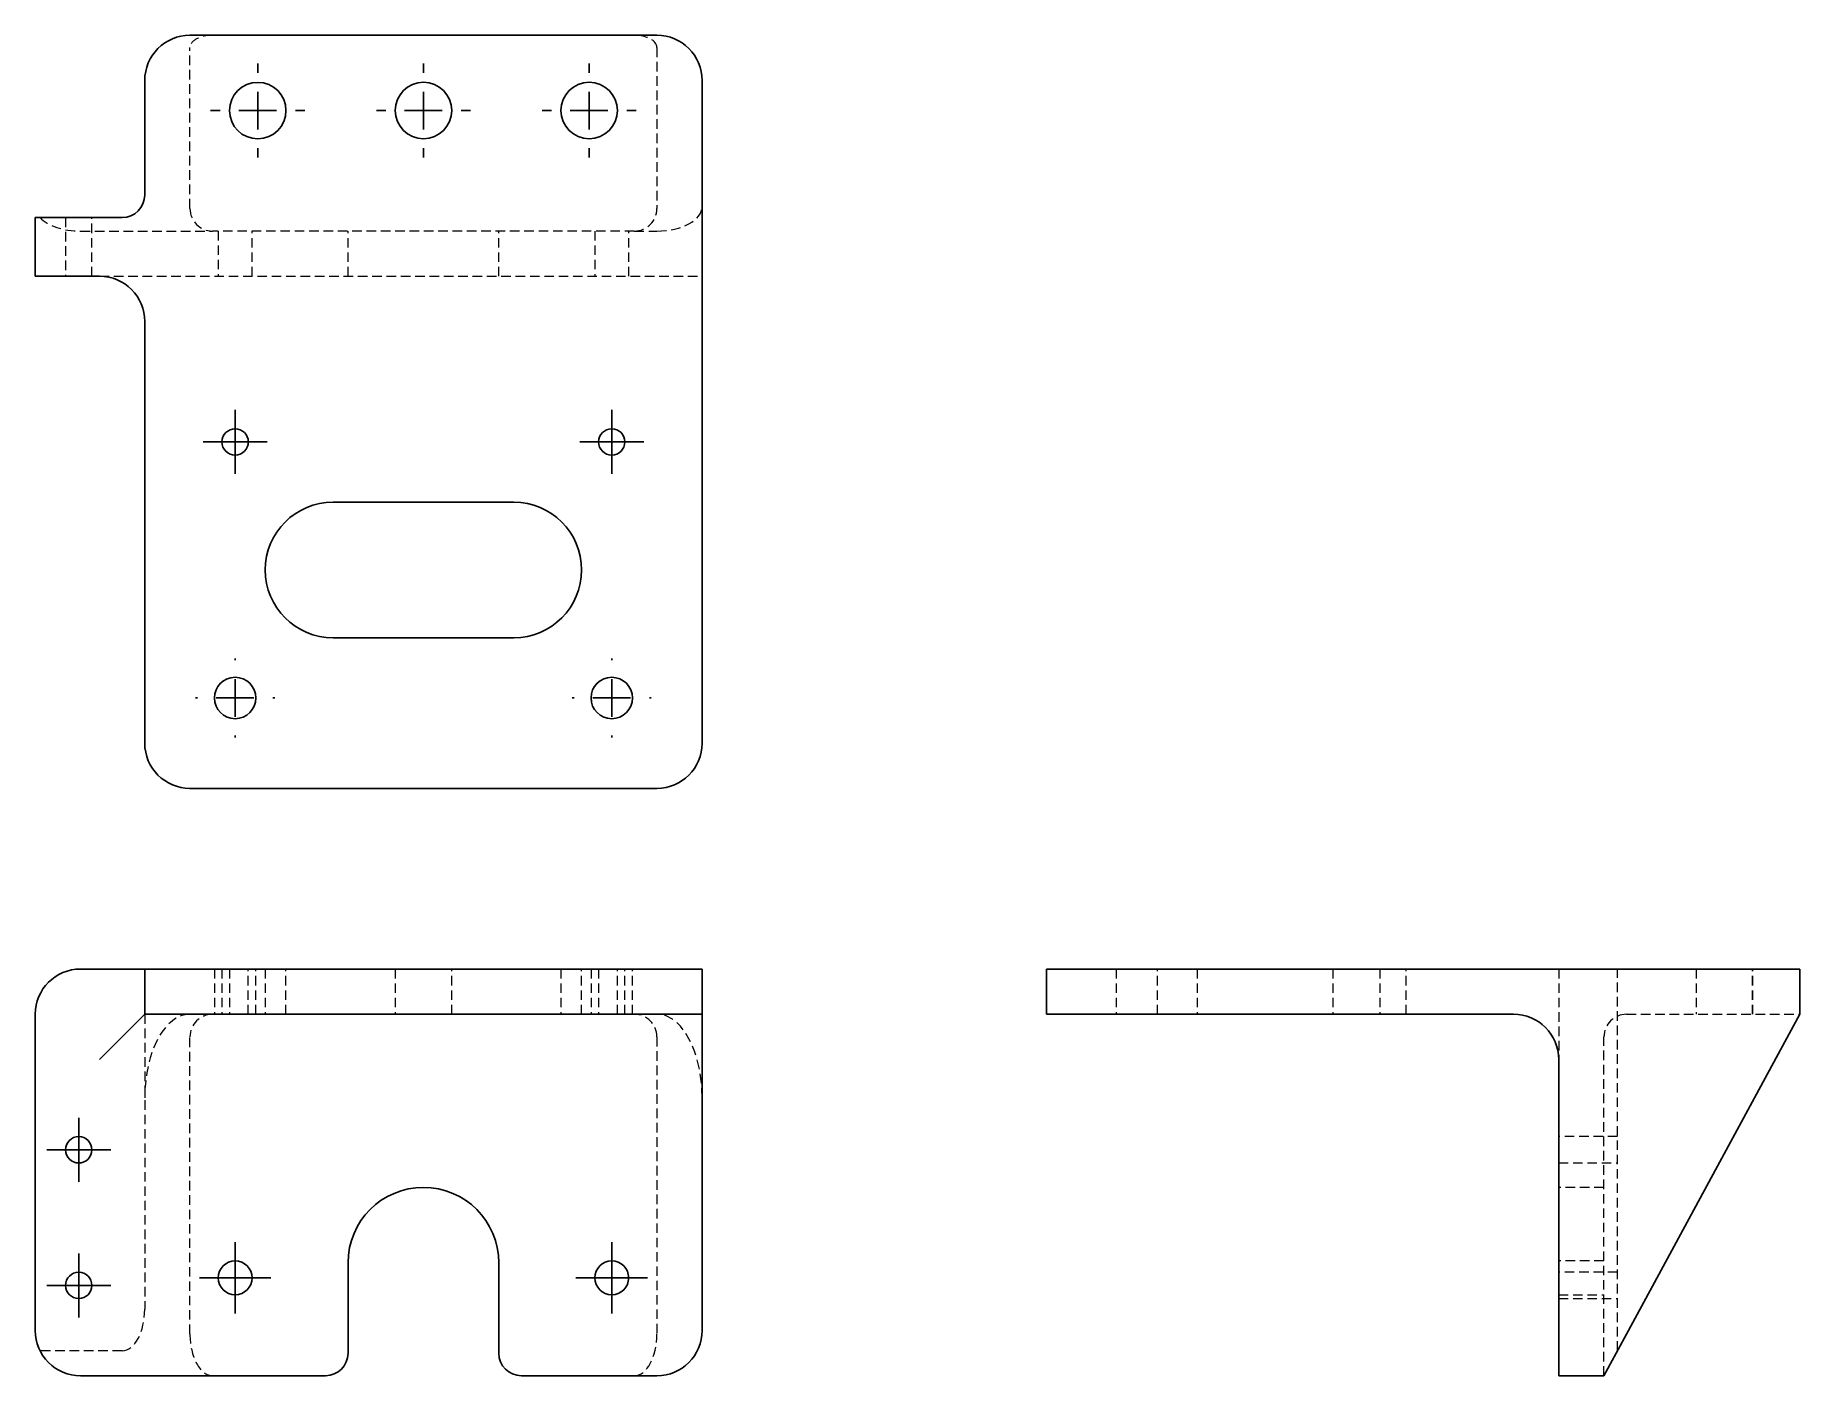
# Model space of a CAD drawing. Header units: millimetres. Extents: x 39 to 273, y 30 to 208.
import ezdxf

# ---------------------------------------------------------------- set-up
doc = ezdxf.new("R2010")
doc.units = ezdxf.units.MM
doc.linetypes.add('HIDDEN', pattern=[1.905, 1.27, -0.635])
doc.layers.add('10', color=7, linetype='Continuous')

# ---------------------------------------------------------------- blocks, each defined once
blk = doc.blocks.new('SW_CENTERMARKSYMBOL_0')
at = {"layer": '10', "color": 0}
for p, q in [((0, 2.5), (0, 4.75)), ((0, 0), (0, 2.5)), ((-2.5, 0), (-4.75, 0)), ((0, 0), (-2.5, 0)), ((0, 0), (0, -2.5)), ((0, 0), (2.5, 0)), ((2.5, 0), (4.75, 0)), ((0, -2.5), (0, -4.75))]:
    blk.add_line(p, q, dxfattribs=at)
blk = doc.blocks.new('SW_CENTERMARKSYMBOL_1')
at = {"layer": '10', "color": 0}
for p, q in [((0, 2.5), (0, 4.75)), ((0, 0), (0, 2.5)), ((-2.5, 0), (-4.75, 0)), ((0, 0), (-2.5, 0)), ((0, 0), (0, -2.5)), ((0, 0), (2.5, 0)), ((2.5, 0), (4.75, 0)), ((0, -2.5), (0, -4.75))]:
    blk.add_line(p, q, dxfattribs=at)
blk = doc.blocks.new('SW_CENTERMARKSYMBOL_2')
at = {"layer": '10', "color": 0}
for p, q in [((0, 2.5), (0, 4.25)), ((0, 0), (0, 2.5)), ((-2.5, 0), (-4.25, 0)), ((0, 0), (-2.5, 0)), ((0, 0), (0, -2.5)), ((0, 0), (2.5, 0)), ((2.5, 0), (4.25, 0)), ((0, -2.5), (0, -4.25))]:
    blk.add_line(p, q, dxfattribs=at)
blk = doc.blocks.new('SW_CENTERMARKSYMBOL_3')
at = {"layer": '10', "color": 0}
for p, q in [((0, 2.5), (0, 4.25)), ((0, 0), (0, 2.5)), ((-2.5, 0), (-4.25, 0)), ((0, 0), (-2.5, 0)), ((0, 0), (0, -2.5)), ((0, 0), (2.5, 0)), ((2.5, 0), (4.25, 0)), ((0, -2.5), (0, -4.25))]:
    blk.add_line(p, q, dxfattribs=at)
blk = doc.blocks.new('SW_CENTERMARKSYMBOL_4')
at = {"layer": '10', "color": 0}
for p, q in [((0, 5), (0, 5.25)), ((0, 0), (0, 2.5)), ((-5, 0), (-5.25, 0)), ((0, 0), (-2.5, 0)), ((0, 0), (0, -2.5)), ((0, 0), (2.5, 0)), ((5, 0), (5.25, 0)), ((0, -5), (0, -5.25))]:
    blk.add_line(p, q, dxfattribs=at)
blk = doc.blocks.new('SW_CENTERMARKSYMBOL_5')
at = {"layer": '10', "color": 0}
for p, q in [((0, 5), (0, 5.25)), ((0, 0), (0, 2.5)), ((-5, 0), (-5.25, 0)), ((0, 0), (-2.5, 0)), ((0, 0), (0, -2.5)), ((0, 0), (2.5, 0)), ((5, 0), (5.25, 0)), ((0, -5), (0, -5.25))]:
    blk.add_line(p, q, dxfattribs=at)
blk = doc.blocks.new('SW_CENTERMARKSYMBOL_6')
at = {"layer": '10', "color": 0}
for p, q in [((0, 2.5), (0, 4.25)), ((0, 0), (0, 2.5)), ((-2.5, 0), (-4.25, 0)), ((0, 0), (-2.5, 0)), ((0, 0), (0, -2.5)), ((0, 0), (2.5, 0)), ((2.5, 0), (4.25, 0)), ((0, -2.5), (0, -4.25))]:
    blk.add_line(p, q, dxfattribs=at)
blk = doc.blocks.new('SW_CENTERMARKSYMBOL_7')
at = {"layer": '10', "color": 0}
for p, q in [((0, 2.5), (0, 4.25)), ((0, 0), (0, 2.5)), ((-2.5, 0), (-4.25, 0)), ((0, 0), (-2.5, 0)), ((0, 0), (0, -2.5)), ((0, 0), (2.5, 0)), ((2.5, 0), (4.25, 0)), ((0, -2.5), (0, -4.25))]:
    blk.add_line(p, q, dxfattribs=at)
blk = doc.blocks.new('SW_CENTERMARKSYMBOL_8')
at = {"layer": '10', "color": 0}
for p, q in [((0, 5), (0, 6.25)), ((0, 0), (0, 2.5)), ((-5, 0), (-6.25, 0)), ((0, 0), (-2.5, 0)), ((0, 0), (0, -2.5)), ((0, 0), (2.5, 0)), ((5, 0), (6.25, 0)), ((0, -5), (0, -6.25))]:
    blk.add_line(p, q, dxfattribs=at)
blk = doc.blocks.new('SW_CENTERMARKSYMBOL_9')
at = {"layer": '10', "color": 0}
for p, q in [((0, 5), (0, 6.25)), ((0, 0), (0, 2.5)), ((-5, 0), (-6.25, 0)), ((0, 0), (-2.5, 0)), ((0, 0), (0, -2.5)), ((0, 0), (2.5, 0)), ((5, 0), (6.25, 0)), ((0, -5), (0, -6.25))]:
    blk.add_line(p, q, dxfattribs=at)
blk = doc.blocks.new('SW_CENTERMARKSYMBOL_10')
at = {"layer": '10', "color": 0}
for p, q in [((0, 5), (0, 6.25)), ((0, 0), (0, 2.5)), ((-5, 0), (-6.25, 0)), ((0, 0), (-2.5, 0)), ((0, 0), (0, -2.5)), ((0, 0), (2.5, 0)), ((5, 0), (6.25, 0)), ((0, -5), (0, -6.25))]:
    blk.add_line(p, q, dxfattribs=at)

msp = doc.modelspace()

# ---------------------------------------------------------------- linework, layer by layer
at = {"color": 7, "linetype": 'Continuous', "lineweight": 25}
for p, q in [((121.27, 208), (59.27, 208)), ((53.27, 202), (53.27, 186.79)), ((127.27, 114), (127.27, 202)), ((38.73, 183.79), (38.73, 176)), ((44.73, 183.79), (38.73, 183.79)), ((50.27, 183.79), (44.73, 183.79)), ((38.73, 176), (44.73, 176)), ((47.27, 176), (44.73, 176)), ((53.27, 170), (53.27, 114)), ((78.27, 146), (102.27, 146)), ((102.27, 128), (78.27, 128)), ((59.27, 108), (121.27, 108)), ((47.27, 84), (44.73, 84)), ((53.27, 84), (47.27, 84)), ((53.27, 84), (53.27, 78)), ((53.27, 84), (59.27, 84)), ((59.27, 84), (121.27, 84)), ((121.27, 84), (127.27, 84)), ((127.27, 84), (127.27, 78)), ((173, 84), (173, 78)), ((173, 84), (179, 84)), ((179, 84), (267, 84)), ((273, 84), (267, 84)), ((273, 78), (273, 84)), ((38.73, 36), (38.73, 78)), ((47.27, 72), (53.27, 78)), ((59.27, 78), (53.27, 78)), ((121.27, 78), (59.27, 78)), ((127.27, 78), (121.27, 78)), ((127.27, 72), (127.27, 78)), ((179, 78), (173, 78)), ((235, 78), (179, 78)), ((267, 66.92), (273, 78)), ((127.27, 72), (127.27, 36)), ((241, 72), (241, 36)), ((250.25, 36), (267, 66.92)), ((80.26, 33), (80.26, 45)), ((100.27, 45), (100.27, 33)), ((241, 36), (241, 30)), ((247, 30), (250.25, 36)), ((77.26, 30), (44.73, 30)), ((121.27, 30), (103.27, 30)), ((241, 30), (247, 30))]:
    msp.add_line(p, q, dxfattribs=at)
at = {"color": 7, "linetype": 'HIDDEN', "lineweight": 18}
for p, q in [((59.27, 185), (59.27, 206.38)), ((121.27, 206.38), (121.27, 185)), ((42.75, 183.79), (42.75, 176)), ((46.25, 176), (46.25, 183.79)), ((44.73, 182), (62.27, 182)), ((118.27, 182), (62.27, 182)), ((63.02, 182), (63.02, 176)), ((67.52, 176), (67.52, 182)), ((80.26, 176), (80.26, 182)), ((100.27, 176), (100.27, 182)), ((113.02, 182), (113.02, 176)), ((117.52, 176), (117.52, 182)), ((118.27, 182), (121.27, 182)), ((47.27, 176), (127.27, 176)), ((62.52, 84), (62.52, 78)), ((63.52, 84), (63.52, 78)), ((64.52, 84), (64.52, 78)), ((67.02, 78), (67.02, 84)), ((68.02, 78), (68.02, 84)), ((69.27, 84), (69.27, 78)), ((72.02, 78), (72.02, 84)), ((86.52, 84), (86.52, 78)), ((94.02, 78), (94.02, 84)), ((108.52, 84), (108.52, 78)), ((111.27, 78), (111.27, 84)), ((112.52, 84), (112.52, 78)), ((113.52, 84), (113.52, 78)), ((116.02, 78), (116.02, 84)), ((117.02, 78), (117.02, 84)), ((118.02, 78), (118.02, 84)), ((182.25, 84), (182.25, 78)), ((187.75, 78), (187.75, 84)), ((193, 84), (193, 78)), ((211, 84), (211, 78)), ((217.25, 84), (217.25, 78)), ((220.75, 78), (220.75, 84)), ((241, 84), (241, 72)), ((248.79, 33.31), (248.79, 84)), ((259.25, 84), (259.25, 78)), ((259.26, 84), (259.26, 78)), ((266.75, 78), (266.75, 84)), ((266.76, 78), (266.76, 84)), ((53.27, 78), (53.27, 38.85)), ((250, 78), (273, 78)), ((59.27, 35.54), (59.27, 75)), ((121.27, 75), (121.27, 35.54)), ((247, 30), (247, 75)), ((248.79, 61.75), (241, 61.75)), ((241, 58.25), (248.79, 58.25)), ((247, 55), (241, 55)), ((247, 45.25), (241, 45.25)), ((248.79, 43.75), (241, 43.75)), ((241, 40.75), (247, 40.75)), ((241, 40.25), (248.79, 40.25)), ((50.27, 33.31), (39.37, 33.31))]:
    msp.add_line(p, q, dxfattribs=at)
at = {"color": 7, "linetype": 'Continuous', "lineweight": 25}
for centre, radius in [((68.27, 198), 3.75), ((90.27, 198.01), 3.75), ((112.27, 198.01), 3.75), ((65.27, 154), 1.75), ((115.27, 154), 1.75), ((65.27, 120), 2.75), ((115.27, 120), 2.75), ((44.5, 60), 1.75), ((65.27, 43), 2.25), ((115.27, 43), 2.25), ((44.5, 42), 1.75)]:
    msp.add_circle(centre, radius, dxfattribs=at)
for centre, radius, start, end in [((59.27, 202), 6, 90, 180), ((121.27, 202), 6, 0, 90), ((50.27, 186.79), 3, 270, 0), ((47.27, 170), 6, 0, 90), ((78.27, 137), 9, 90, 270), ((102.27, 137), 9, 270, 90), ((59.27, 114), 6, 180, 270), ((121.27, 114), 6, 270, 0), ((44.73, 78), 6, 90, 180), ((235, 72), 6, 0, 90), ((90.27, 45), 10, 0, 180), ((44.73, 36), 6, 180, 270), ((121.27, 36), 6, 270, 0), ((77.26, 33), 3, 270, 360), ((103.27, 33), 3, 180, 270)]:
    msp.add_arc(centre, radius, start, end, dxfattribs=at)
at = {"color": 7, "linetype": 'HIDDEN', "lineweight": 18}
for centre, start, end in [((62.27, 185), 180, 270), ((118.27, 185), 270, 0), ((62.27, 75), 90, 180), ((118.27, 75), 0, 90), ((250, 75), 90, 180)]:
    msp.add_arc(centre, 3, start, end, dxfattribs=at)
for centre, major_axis, start_param, end_param in [((62.27, 206.38), (3, 0), 1.570796, 3.141593), ((118.27, 206.38), (3, 0), 0, 1.570796), ((121.27, 185.25), (6, 0), 4.712389, 6.283185), ((44.73, 185.25), (6, 0), 3.606808, 4.712389), ((59.27, 66.92), (0, 11.08), 0, 1.570796), ((121.27, 66.92), (0, 11.08), 4.712389, 6.283185), ((50.27, 38.85), (0, 5.54), 3.141593, 4.712389), ((62.27, 35.54), (0, 5.54), 1.570796, 3.141593), ((118.27, 35.54), (0, 5.54), 3.141593, 4.712389)]:
    msp.add_ellipse(centre, major_axis=major_axis, ratio=0.541667, start_param=start_param, end_param=end_param, dxfattribs=at)

# ---------------------------------------------------------------- block references
at = {"layer": '10'}
for name, p in [('SW_CENTERMARKSYMBOL_8', (68.27, 198)), ('SW_CENTERMARKSYMBOL_10', (90.27, 198.01)), ('SW_CENTERMARKSYMBOL_9', (112.27, 198.01)), ('SW_CENTERMARKSYMBOL_7', (65.27, 154)), ('SW_CENTERMARKSYMBOL_6', (115.27, 154)), ('SW_CENTERMARKSYMBOL_4', (65.27, 120)), ('SW_CENTERMARKSYMBOL_5', (115.27, 120)), ('SW_CENTERMARKSYMBOL_3', (44.5, 60)), ('SW_CENTERMARKSYMBOL_1', (65.27, 43)), ('SW_CENTERMARKSYMBOL_0', (115.27, 43)), ('SW_CENTERMARKSYMBOL_2', (44.5, 42))]:
    msp.add_blockref(name, p, dxfattribs=at)

doc.saveas('drawing.dxf')
